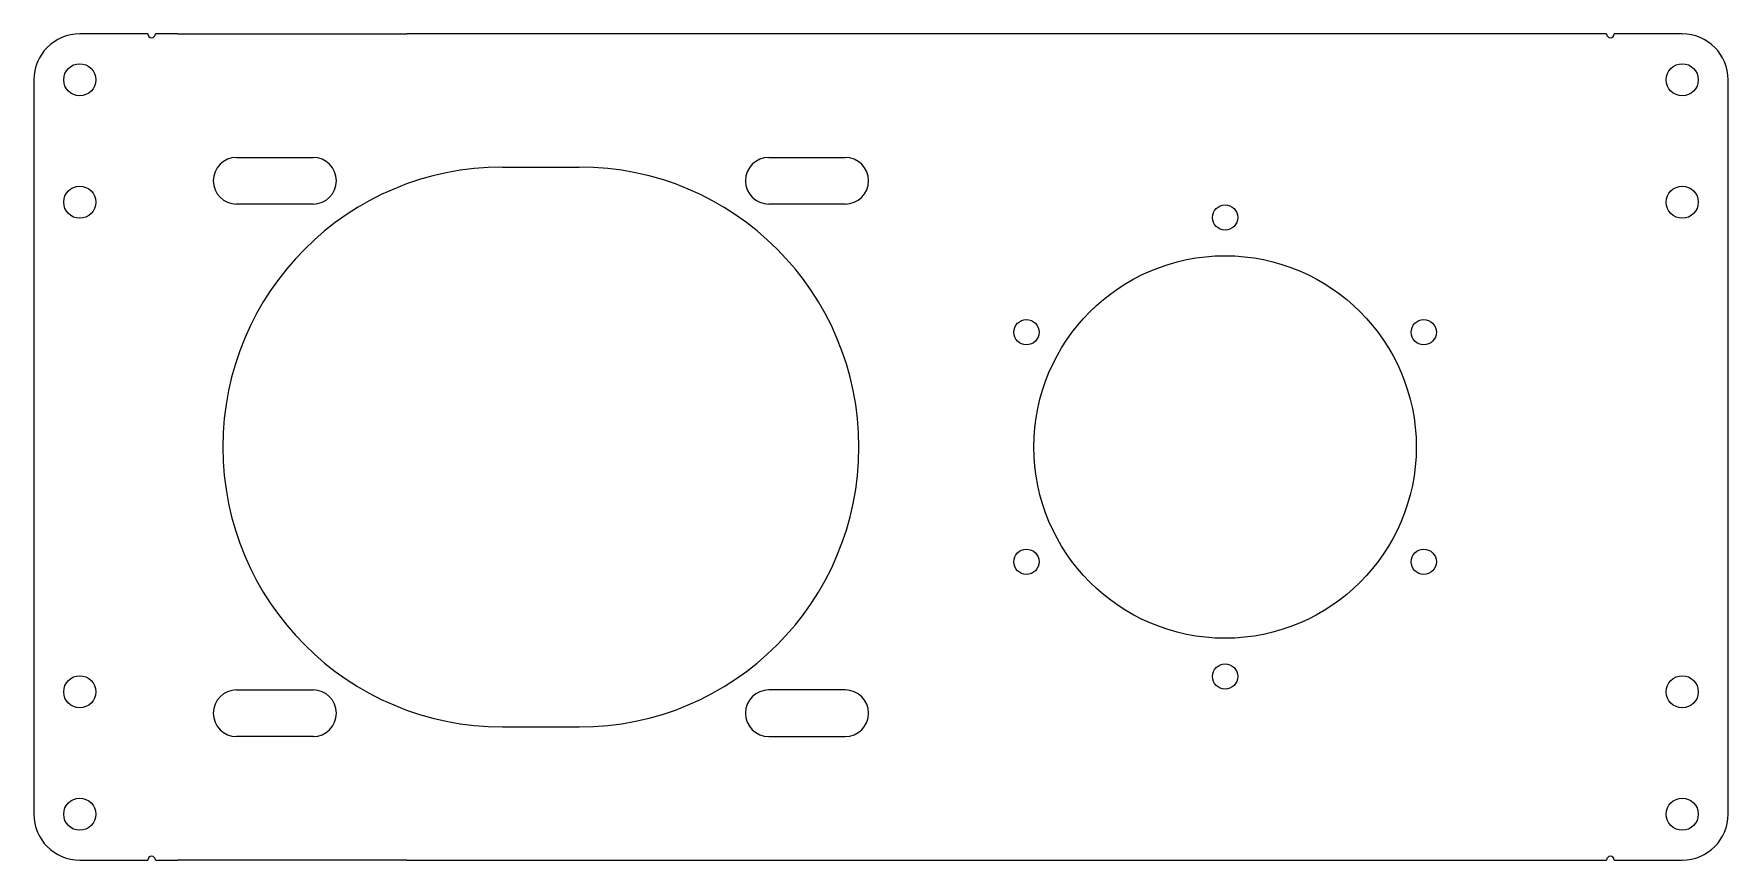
# Model space of a CAD drawing. Header units: millimetres. Extents: x -54 to 168, y 0 to 108.
import ezdxf

# ---------------------------------------------------------------- set-up
doc = ezdxf.new("R2010")
doc.units = ezdxf.units.MM
for name, color, linetype in [('Default', 7, 'Continuous'), ('INTERIOR_PROFILES', 7, 'Continuous'), ('OUTER_PROFILES', 7, 'Continuous')]:
    doc.layers.add(name, color=color, linetype=linetype)

msp = doc.modelspace()

# ---------------------------------------------------------------- linework, layer by layer
at = {"layer": 'Default', "color": 7, "linetype": 'Continuous'}
for p, q in [((-35, 108), (-5, 108)), ((-27.28, 91.85), (-17.28, 91.85)), ((42.32, 91.85), (52.32, 91.85)), ((7.52, 90.6), (17.52, 90.6)), ((-17.28, 85.75), (-27.28, 85.75)), ((52.32, 85.75), (42.32, 85.75)), ((-27.28, 22.25), (-17.28, 22.25)), ((52.32, 22.25), (42.32, 22.25)), ((-17.28, 16.15), (-27.28, 16.15)), ((7.52, 17.4), (17.52, 17.4)), ((42.32, 16.15), (52.32, 16.15)), ((-5, 0), (-35, 0))]:
    msp.add_line(p, q, dxfattribs=at)
for centre, radius, start, end in [((-38.39, 108), 0.5, 180, 0), ((152.39, 108), 0.5, 180, 0), ((-27.28, 88.8), 3.05, 90, 270), ((-17.28, 88.8), 3.05, 270, 90), ((42.32, 88.8), 3.05, 90, 270), ((52.32, 88.8), 3.05, 270, 90), ((7.52, 54), 36.6, 90, 270), ((17.52, 54), 36.6, 270, 90), ((-27.28, 19.2), 3.05, 90, 270), ((-17.28, 19.2), 3.05, 270, 90), ((42.32, 19.2), 3.05, 90, 270), ((52.32, 19.2), 3.05, 270, 90), ((-38.39, 0), 0.5, 0, 180), ((152.39, 0), 0.5, 0, 180)]:
    msp.add_arc(centre, radius, start, end, dxfattribs=at)
at = {"layer": 'INTERIOR_PROFILES', "color": 7, "linetype": 'Continuous'}
for centre, radius in [((-47.79, 102), 2.1), ((161.79, 102), 2.1), ((-47.79, 86), 2.1), ((161.79, 86), 2.1), ((102, 84), 1.65), ((102, 54), 25), ((76.02, 69), 1.65), ((127.98, 69), 1.65), ((76.02, 39), 1.65), ((127.98, 39), 1.65), ((102, 24), 1.65), ((-47.79, 22), 2.1), ((161.79, 22), 2.1), ((-47.79, 6), 2.1), ((161.79, 6), 2.1)]:
    msp.add_circle(centre, radius, dxfattribs=at)
at = {"layer": 'OUTER_PROFILES', "color": 7, "linetype": 'Continuous'}
for p, q in [((-41.79, 108), (-47.79, 108)), ((-38.89, 108), (-41.79, 108)), ((-35, 108), (-37.89, 108)), ((0, 108), (-5, 108)), ((149, 108), (0, 108)), ((151.89, 108), (149, 108)), ((155.79, 108), (152.89, 108)), ((161.79, 108), (155.79, 108)), ((-53.79, 102), (-53.79, 6)), ((167.79, 6), (167.79, 102)), ((-47.79, 0), (-41.79, 0)), ((-41.79, 0), (-38.89, 0)), ((-37.89, 0), (-35, 0)), ((-5, 0), (0, 0)), ((0, 0), (149, 0)), ((149, 0), (151.89, 0)), ((152.89, 0), (155.79, 0)), ((155.79, 0), (161.79, 0))]:
    msp.add_line(p, q, dxfattribs=at)
for centre, start, end in [((-47.79, 102), 90, 180), ((161.79, 102), 0, 90), ((-47.79, 6), 180, 270), ((161.79, 6), 270, 0)]:
    msp.add_arc(centre, 6, start, end, dxfattribs=at)

doc.saveas('drawing.dxf')
